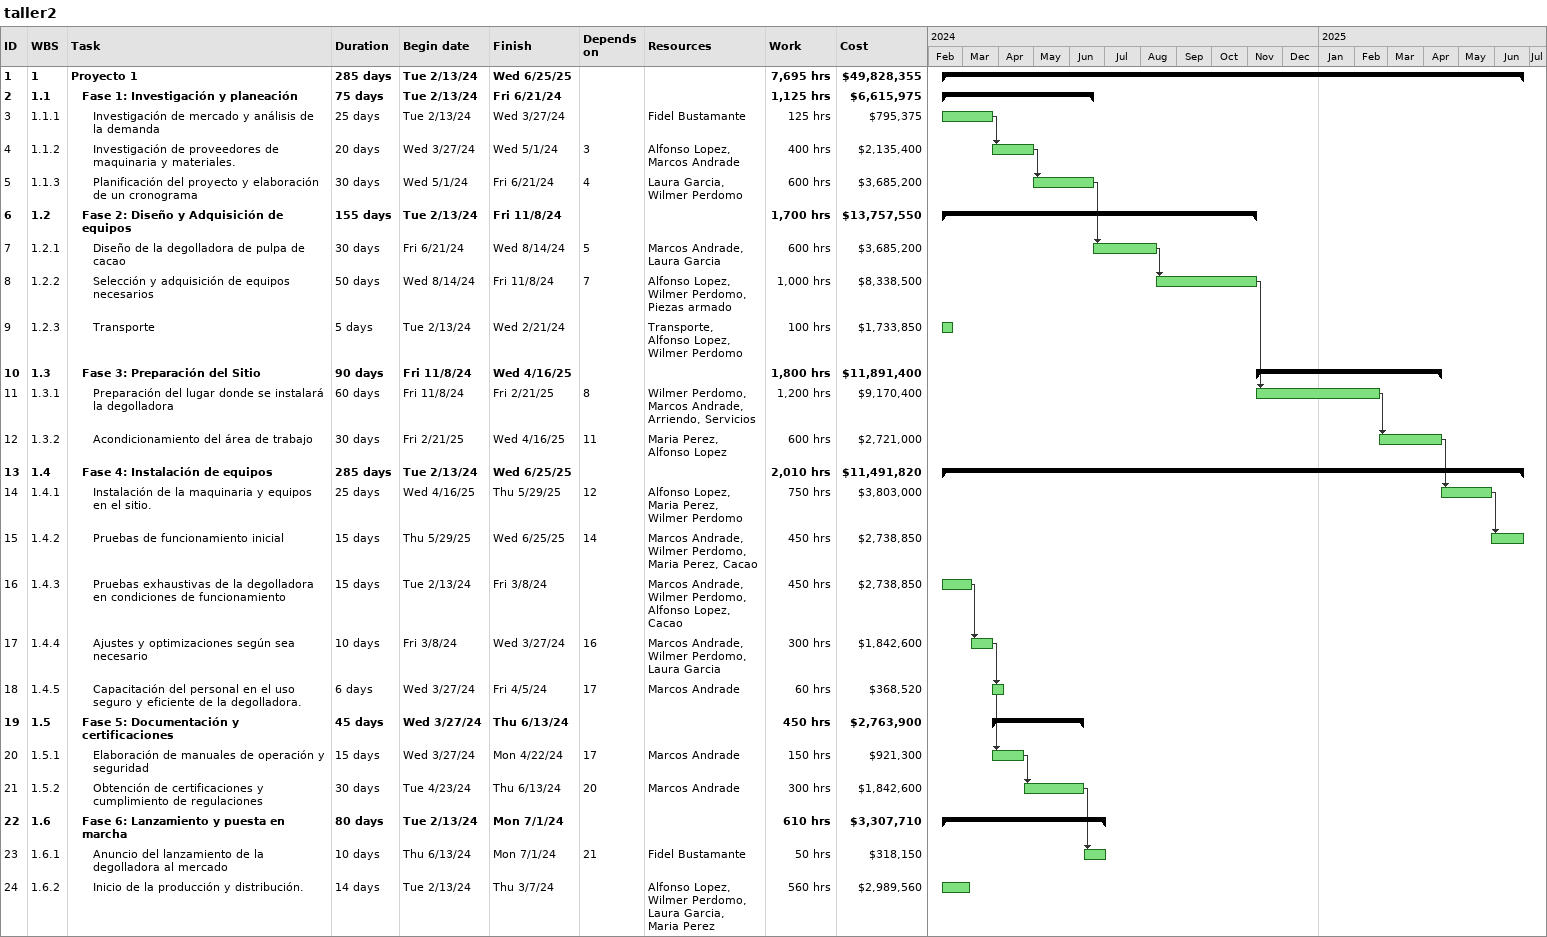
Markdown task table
taller2

| ID | WBS | Task | Duration | Start | Finish | Predecessors | Resources | Work (h) | Cost ($) |
|---|---|---|---|---|---|---|---|---|---|
| 1 | 1 | **Proyecto 1** | 285d | 2024-02-13 | 2025-06-25 |  |  | 7695 | 49828355 |
| 2 | 1.1 | **Fase 1: Investigación y planeación** | 75d | 2024-02-13 | 2024-06-21 |  |  | 1125 | 6615975 |
| 3 | 1.1.1 | Investigación de mercado y análisis de la demanda | 25d | 2024-02-13 | 2024-03-27 |  | Fidel Bustamante | 125 | 795375 |
| 4 | 1.1.2 | Investigación de proveedores de maquinaria y materiales. | 20d | 2024-03-27 | 2024-05-01 | 3 | Alfonso Lopez, Marcos Andrade | 400 | 2135400 |
| 5 | 1.1.3 | Planificación del proyecto y elaboración de un cronograma | 30d | 2024-05-01 | 2024-06-21 | 4 | Laura Garcia, Wilmer Perdomo | 600 | 3685200 |
| 6 | 1.2 | **Fase 2: Diseño y Adquisición de equipos** | 155d | 2024-02-13 | 2024-11-08 |  |  | 1700 | 13757550 |
| 7 | 1.2.1 | Diseño de la degolladora de pulpa de cacao | 30d | 2024-06-21 | 2024-08-14 | 5 | Marcos Andrade, Laura Garcia | 600 | 3685200 |
| 8 | 1.2.2 | Selección y adquisición de equipos necesarios | 50d | 2024-08-14 | 2024-11-08 | 7 | Alfonso Lopez, Wilmer Perdomo, Piezas armado | 1000 | 8338500 |
| 9 | 1.2.3 | Transporte | 5d | 2024-02-13 | 2024-02-21 |  | Transporte, Alfonso Lopez, Wilmer Perdomo | 100 | 1733850 |
| 10 | 1.3 | **Fase 3: Preparación del Sitio** | 90d | 2024-11-08 | 2025-04-16 |  |  | 1800 | 11891400 |
| 11 | 1.3.1 | Preparación del lugar donde se instalará la degolladora | 60d | 2024-11-08 | 2025-02-21 | 8 | Wilmer Perdomo, Marcos Andrade, Arriendo, Servicios | 1200 | 9170400 |
| 12 | 1.3.2 | Acondicionamiento del área de trabajo | 30d | 2025-02-21 | 2025-04-16 | 11 | Maria Perez, Alfonso Lopez | 600 | 2721000 |
| 13 | 1.4 | **Fase 4: Instalación de equipos** | 285d | 2024-02-13 | 2025-06-25 |  |  | 2010 | 11491820 |
| 14 | 1.4.1 | Instalación de la maquinaria y equipos en el sitio. | 25d | 2025-04-16 | 2025-05-29 | 12 | Alfonso Lopez, Maria Perez, Wilmer Perdomo | 750 | 3803000 |
| 15 | 1.4.2 | Pruebas de funcionamiento inicial | 15d | 2025-05-29 | 2025-06-25 | 14 | Marcos Andrade, Wilmer Perdomo, Maria Perez, Cacao | 450 | 2738850 |
| 16 | 1.4.3 | Pruebas exhaustivas de la degolladora en condiciones de funcionamiento | 15d | 2024-02-13 | 2024-03-08 |  | Marcos Andrade, Wilmer Perdomo, Alfonso Lopez, Cacao | 450 | 2738850 |
| 17 | 1.4.4 | Ajustes y optimizaciones según sea necesario | 10d | 2024-03-08 | 2024-03-27 | 16 | Marcos Andrade, Wilmer Perdomo, Laura Garcia | 300 | 1842600 |
| 18 | 1.4.5 | Capacitación del personal en el uso seguro y eficiente de la degolladora. | 6d | 2024-03-27 | 2024-04-05 | 17 | Marcos Andrade | 60 | 368520 |
| 19 | 1.5 | **Fase 5: Documentación y certificaciones** | 45d | 2024-03-27 | 2024-06-13 |  |  | 450 | 2763900 |
| 20 | 1.5.1 | Elaboración de manuales de operación y seguridad | 15d | 2024-03-27 | 2024-04-22 | 17 | Marcos Andrade | 150 | 921300 |
| 21 | 1.5.2 | Obtención de certificaciones y cumplimiento de regulaciones | 30d | 2024-04-23 | 2024-06-13 | 20 | Marcos Andrade | 300 | 1842600 |
| 22 | 1.6 | **Fase 6: Lanzamiento y puesta en marcha** | 80d | 2024-02-13 | 2024-07-01 |  |  | 610 | 3307710 |
| 23 | 1.6.1 | Anuncio del lanzamiento de la degolladora al mercado | 10d | 2024-06-13 | 2024-07-01 | 21 | Fidel Bustamante | 50 | 318150 |
| 24 | 1.6.2 | Inicio de la producción y distribución. | 14d | 2024-02-13 | 2024-03-07 |  | Alfonso Lopez, Wilmer Perdomo, Laura Garcia, Maria Perez | 560 | 2989560 |
